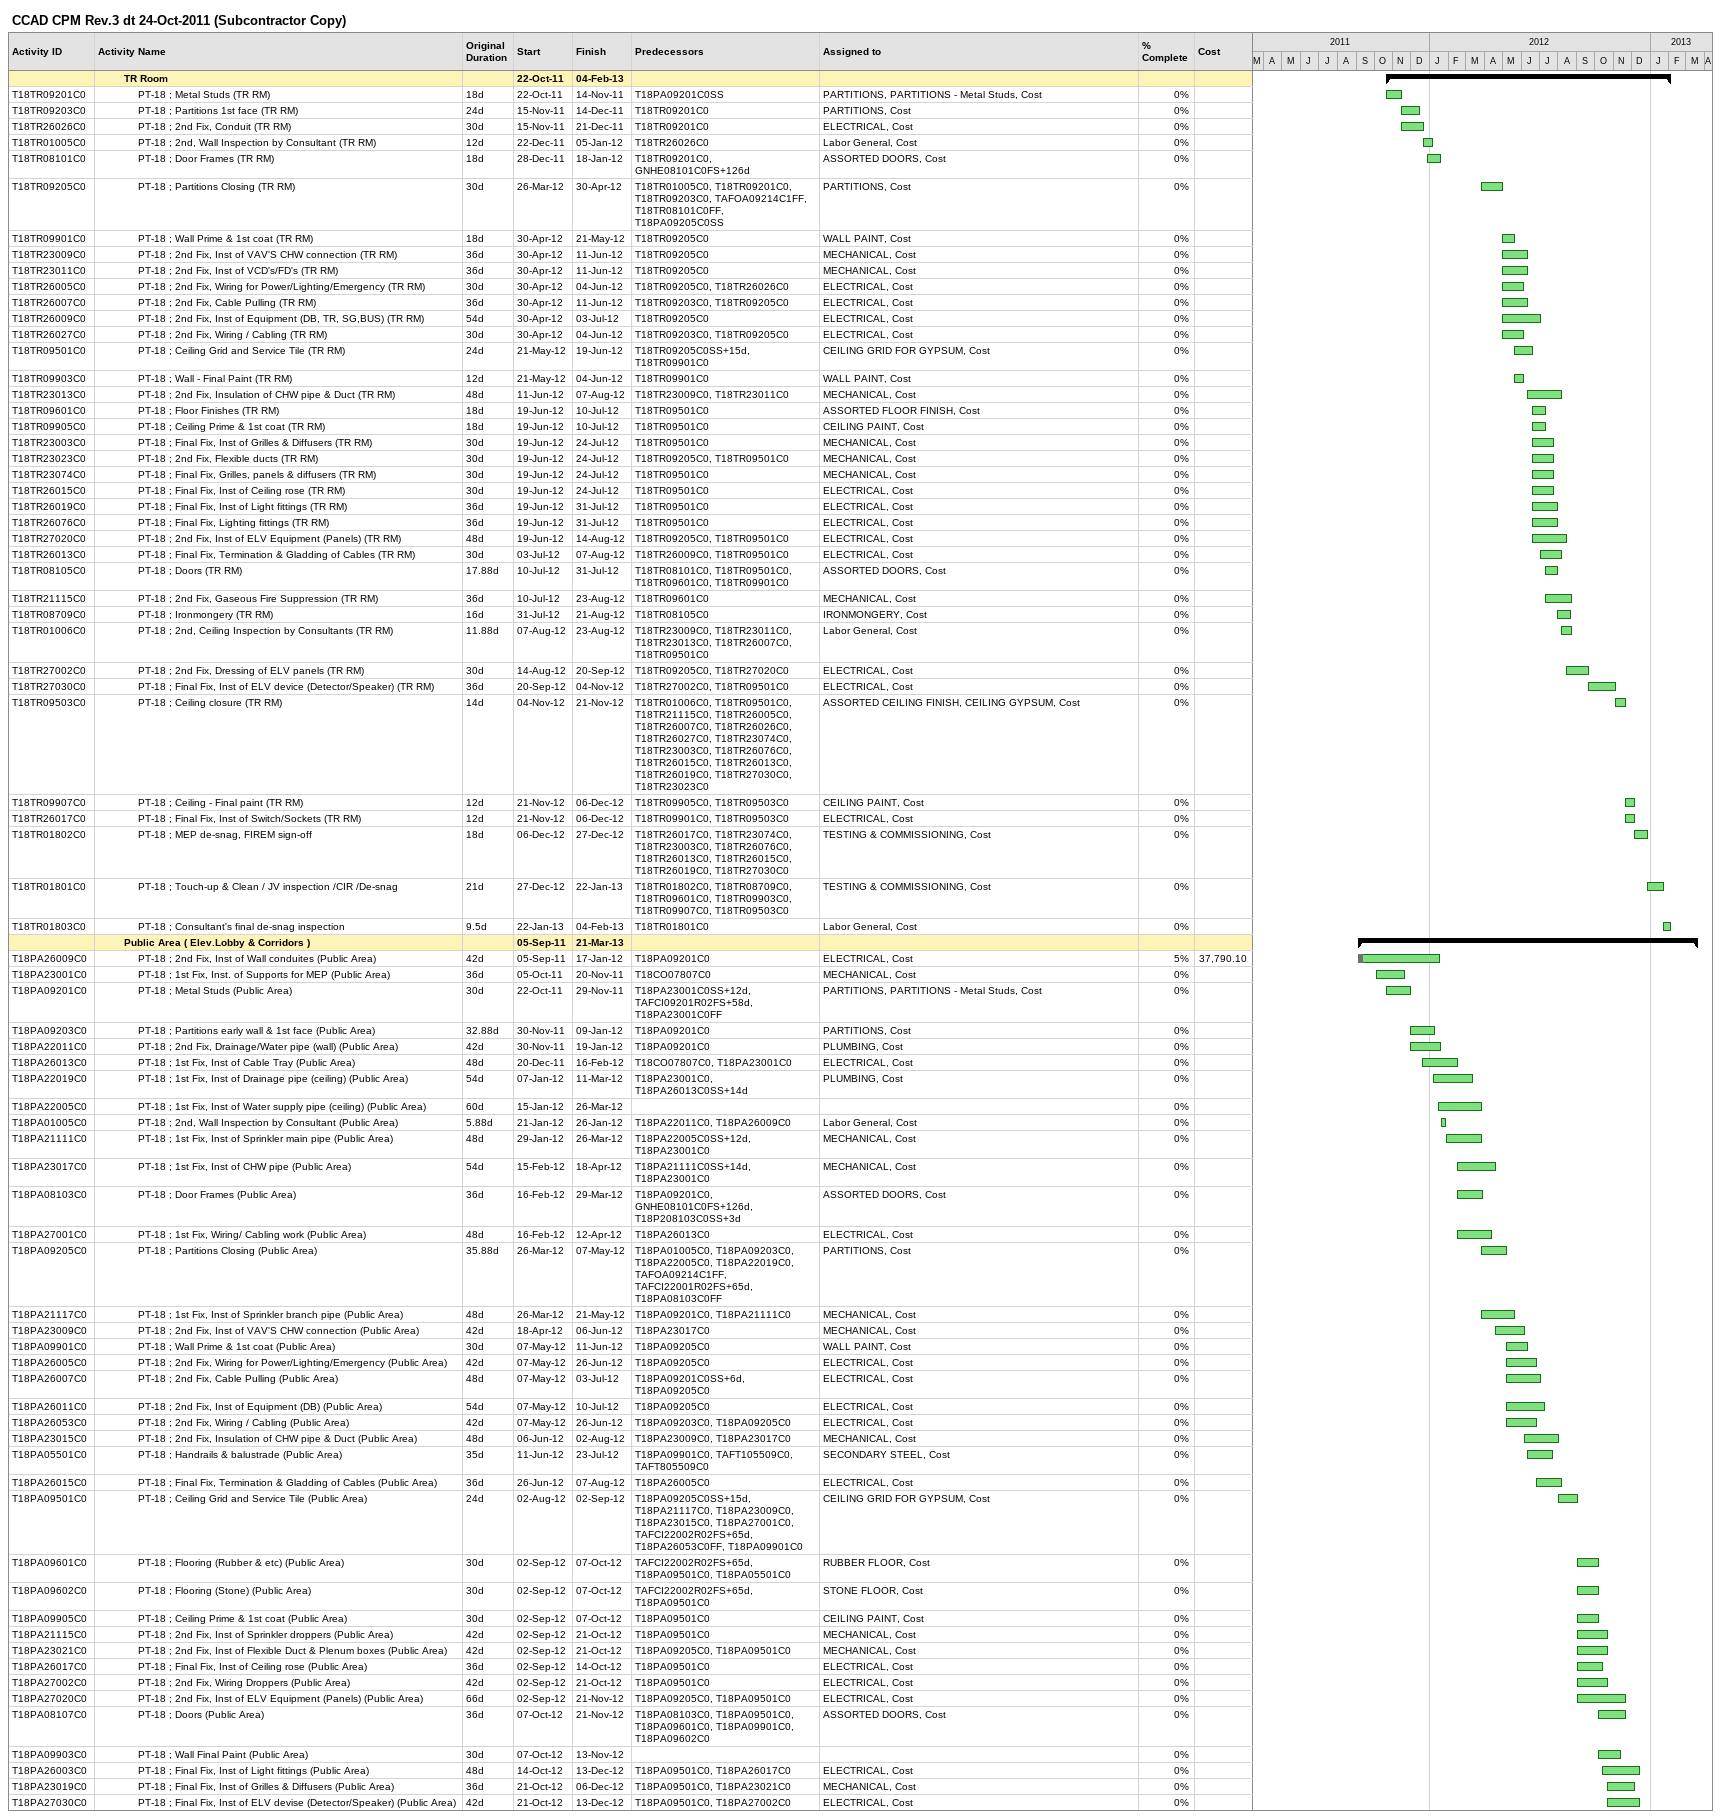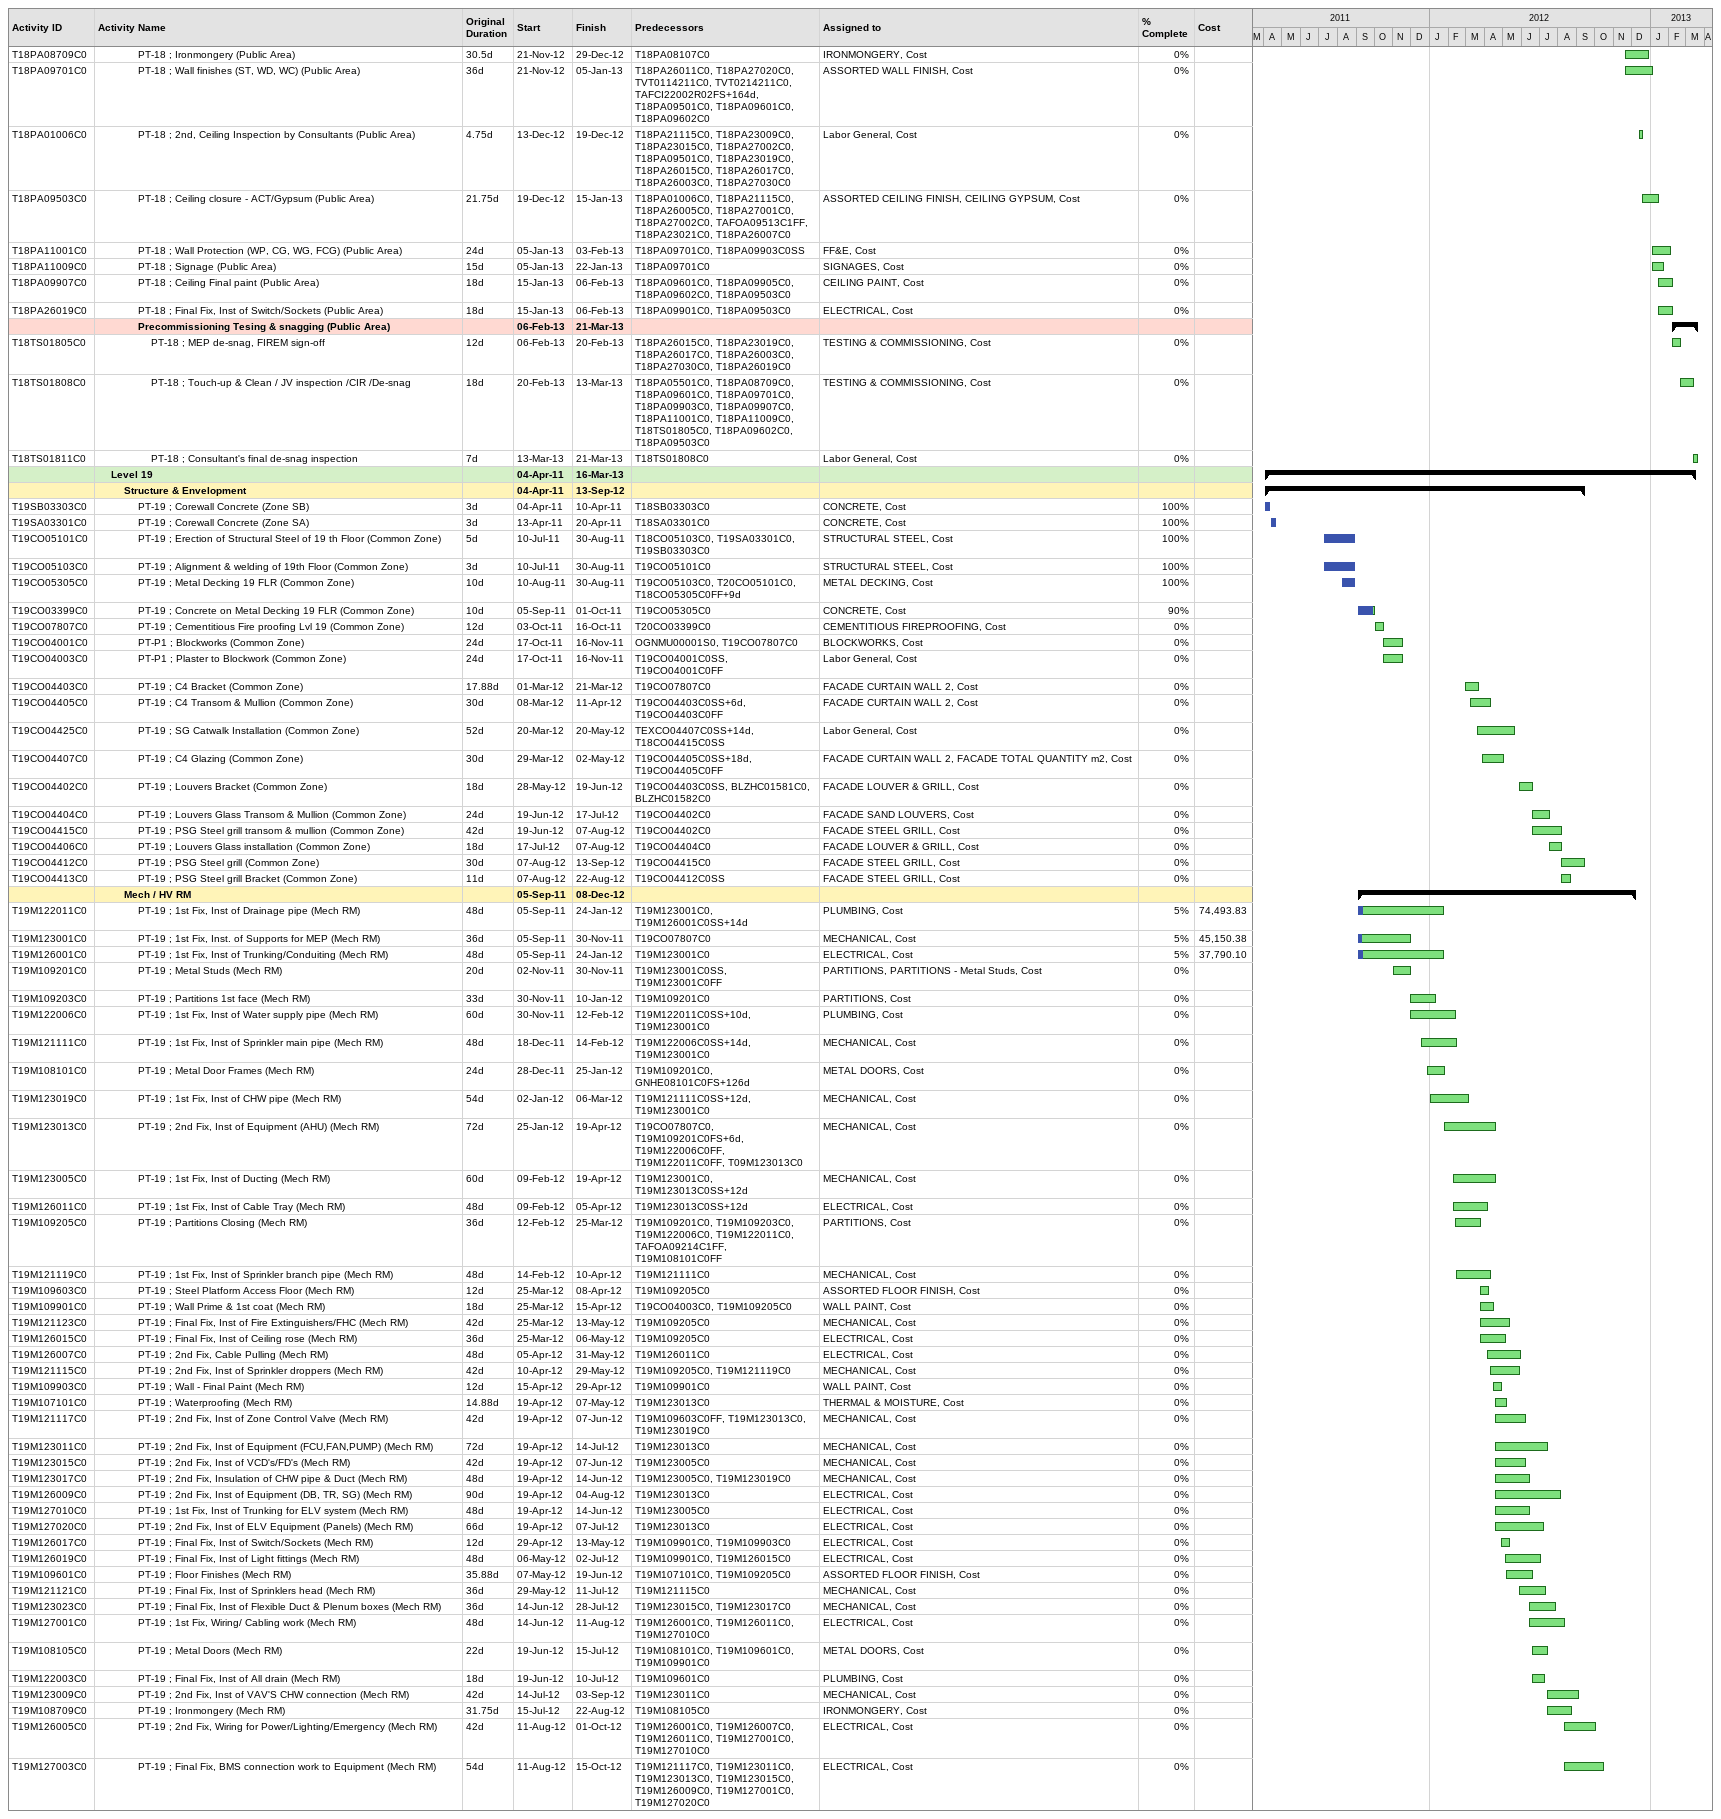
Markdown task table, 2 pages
CCAD CPM Rev.3 dt 24-Oct-2011 (Subcontractor Copy)

| ID | Level | Task | Original duration | Start | Finish | Predecessors | Resources | % complete | Cost |
|---|---|---|---|---|---|---|---|---|---|
|  | 3 | **TR Room** |  | 2011-10-22 | 2013-02-04 |  |  |  |  |
| T18TR09201C0 | 4 | PT-18 ; Metal Studs (TR RM) | 18d | 2011-10-22 | 2011-11-14 | T18PA09201C0SS | PARTITIONS, PARTITIONS - Metal Studs, Cost | 0 |  |
| T18TR09203C0 | 4 | PT-18 ; Partitions 1st face (TR RM) | 24d | 2011-11-15 | 2011-12-14 | T18TR09201C0 | PARTITIONS, Cost | 0 |  |
| T18TR26026C0 | 4 | PT-18 ; 2nd Fix, Conduit (TR RM) | 30d | 2011-11-15 | 2011-12-21 | T18TR09201C0 | ELECTRICAL, Cost | 0 |  |
| T18TR01005C0 | 4 | PT-18 ; 2nd, Wall Inspection by Consultant (TR RM) | 12d | 2011-12-22 | 2012-01-05 | T18TR26026C0 | Labor General, Cost | 0 |  |
| T18TR08101C0 | 4 | PT-18 ; Door Frames (TR RM) | 18d | 2011-12-28 | 2012-01-18 | T18TR09201C0, GNHE08101C0FS+126d | ASSORTED DOORS, Cost | 0 |  |
| T18TR09205C0 | 4 | PT-18 ; Partitions Closing (TR RM) | 30d | 2012-03-26 | 2012-04-30 | T18TR01005C0, T18TR09201C0, T18TR09203C0, TAFOA09214C1FF, T18TR08101C0FF, T18PA09205C0SS | PARTITIONS, Cost | 0 |  |
| T18TR09901C0 | 4 | PT-18 ; Wall Prime & 1st coat (TR RM) | 18d | 2012-04-30 | 2012-05-21 | T18TR09205C0 | WALL PAINT, Cost | 0 |  |
| T18TR23009C0 | 4 | PT-18 ; 2nd Fix, Inst of VAV'S CHW connection (TR RM) | 36d | 2012-04-30 | 2012-06-11 | T18TR09205C0 | MECHANICAL, Cost | 0 |  |
| T18TR23011C0 | 4 | PT-18 ; 2nd Fix, Inst of VCD's/FD's (TR RM) | 36d | 2012-04-30 | 2012-06-11 | T18TR09205C0 | MECHANICAL, Cost | 0 |  |
| T18TR26005C0 | 4 | PT-18 ; 2nd Fix, Wiring for Power/Lighting/Emergency (TR RM) | 30d | 2012-04-30 | 2012-06-04 | T18TR09205C0, T18TR26026C0 | ELECTRICAL, Cost | 0 |  |
| T18TR26007C0 | 4 | PT-18 ; 2nd Fix, Cable Pulling (TR RM) | 36d | 2012-04-30 | 2012-06-11 | T18TR09203C0, T18TR09205C0 | ELECTRICAL, Cost | 0 |  |
| T18TR26009C0 | 4 | PT-18 ; 2nd Fix, Inst of Equipment (DB, TR, SG,BUS) (TR RM) | 54d | 2012-04-30 | 2012-07-03 | T18TR09205C0 | ELECTRICAL, Cost | 0 |  |
| T18TR26027C0 | 4 | PT-18 ; 2nd Fix, Wiring / Cabling (TR RM) | 30d | 2012-04-30 | 2012-06-04 | T18TR09203C0, T18TR09205C0 | ELECTRICAL, Cost | 0 |  |
| T18TR09501C0 | 4 | PT-18 ; Ceiling Grid and Service Tile (TR RM) | 24d | 2012-05-21 | 2012-06-19 | T18TR09205C0SS+15d, T18TR09901C0 | CEILING GRID FOR GYPSUM, Cost | 0 |  |
| T18TR09903C0 | 4 | PT-18 ; Wall - Final Paint (TR RM) | 12d | 2012-05-21 | 2012-06-04 | T18TR09901C0 | WALL PAINT, Cost | 0 |  |
| T18TR23013C0 | 4 | PT-18 ; 2nd Fix, Insulation of CHW pipe & Duct (TR RM) | 48d | 2012-06-11 | 2012-08-07 | T18TR23009C0, T18TR23011C0 | MECHANICAL, Cost | 0 |  |
| T18TR09601C0 | 4 | PT-18 ; Floor Finishes (TR RM) | 18d | 2012-06-19 | 2012-07-10 | T18TR09501C0 | ASSORTED FLOOR FINISH, Cost | 0 |  |
| T18TR09905C0 | 4 | PT-18 ; Ceiling Prime & 1st coat (TR RM) | 18d | 2012-06-19 | 2012-07-10 | T18TR09501C0 | CEILING PAINT, Cost | 0 |  |
| T18TR23003C0 | 4 | PT-18 ; Final Fix, Inst of Grilles & Diffusers (TR RM) | 30d | 2012-06-19 | 2012-07-24 | T18TR09501C0 | MECHANICAL, Cost | 0 |  |
| T18TR23023C0 | 4 | PT-18 ; 2nd Fix, Flexible ducts (TR RM) | 30d | 2012-06-19 | 2012-07-24 | T18TR09205C0, T18TR09501C0 | MECHANICAL, Cost | 0 |  |
| T18TR23074C0 | 4 | PT-18 ; Final Fix, Grilles, panels & diffusers (TR RM) | 30d | 2012-06-19 | 2012-07-24 | T18TR09501C0 | MECHANICAL, Cost | 0 |  |
| T18TR26015C0 | 4 | PT-18 ; Final Fix, Inst of Ceiling rose (TR RM) | 30d | 2012-06-19 | 2012-07-24 | T18TR09501C0 | ELECTRICAL, Cost | 0 |  |
| T18TR26019C0 | 4 | PT-18 ; Final Fix, Inst of Light fittings (TR RM) | 36d | 2012-06-19 | 2012-07-31 | T18TR09501C0 | ELECTRICAL, Cost | 0 |  |
| T18TR26076C0 | 4 | PT-18 ; Final Fix, Lighting fittings (TR RM) | 36d | 2012-06-19 | 2012-07-31 | T18TR09501C0 | ELECTRICAL, Cost | 0 |  |
| T18TR27020C0 | 4 | PT-18 ; 2nd Fix, Inst of ELV Equipment (Panels) (TR RM) | 48d | 2012-06-19 | 2012-08-14 | T18TR09205C0, T18TR09501C0 | ELECTRICAL, Cost | 0 |  |
| T18TR26013C0 | 4 | PT-18 ; Final Fix, Termination & Gladding of Cables (TR RM) | 30d | 2012-07-03 | 2012-08-07 | T18TR26009C0, T18TR09501C0 | ELECTRICAL, Cost | 0 |  |
| T18TR08105C0 | 4 | PT-18 ; Doors (TR RM) | 17.88d | 2012-07-10 | 2012-07-31 | T18TR08101C0, T18TR09501C0, T18TR09601C0, T18TR09901C0 | ASSORTED DOORS, Cost | 0 |  |
| T18TR21115C0 | 4 | PT-18 ; 2nd Fix, Gaseous Fire Suppression (TR RM) | 36d | 2012-07-10 | 2012-08-23 | T18TR09601C0 | MECHANICAL, Cost | 0 |  |
| T18TR08709C0 | 4 | PT-18 ; Ironmongery (TR RM) | 16d | 2012-07-31 | 2012-08-21 | T18TR08105C0 | IRONMONGERY, Cost | 0 |  |
| T18TR01006C0 | 4 | PT-18 ; 2nd, Ceiling Inspection by Consultants (TR RM) | 11.88d | 2012-08-07 | 2012-08-23 | T18TR23009C0, T18TR23011C0, T18TR23013C0, T18TR26007C0, T18TR09501C0 | Labor General, Cost | 0 |  |
| T18TR27002C0 | 4 | PT-18 ; 2nd Fix, Dressing of ELV panels (TR RM) | 30d | 2012-08-14 | 2012-09-20 | T18TR09205C0, T18TR27020C0 | ELECTRICAL, Cost | 0 |  |
| T18TR27030C0 | 4 | PT-18 ; Final Fix, Inst of ELV device (Detector/Speaker) (TR RM) | 36d | 2012-09-20 | 2012-11-04 | T18TR27002C0, T18TR09501C0 | ELECTRICAL, Cost | 0 |  |
| T18TR09503C0 | 4 | PT-18 ; Ceiling closure (TR RM) | 14d | 2012-11-04 | 2012-11-21 | T18TR01006C0, T18TR09501C0, T18TR21115C0, T18TR26005C0, T18TR26007C0, T18TR26026C0, T18TR26027C0, T18TR23074C0, T18TR23003C0, T18TR26076C0, T18TR26015C0, T18TR26013C0, T18TR26019C0, T18TR27030C0, T18TR23023C0 | ASSORTED CEILING FINISH, CEILING GYPSUM, Cost | 0 |  |
| T18TR09907C0 | 4 | PT-18 ; Ceiling - Final paint (TR RM) | 12d | 2012-11-21 | 2012-12-06 | T18TR09905C0, T18TR09503C0 | CEILING PAINT, Cost | 0 |  |
| T18TR26017C0 | 4 | PT-18 ; Final Fix, Inst of Switch/Sockets (TR RM) | 12d | 2012-11-21 | 2012-12-06 | T18TR09901C0, T18TR09503C0 | ELECTRICAL, Cost | 0 |  |
| T18TR01802C0 | 4 | PT-18 ; MEP de-snag, FIREM sign-off | 18d | 2012-12-06 | 2012-12-27 | T18TR26017C0, T18TR23074C0, T18TR23003C0, T18TR26076C0, T18TR26013C0, T18TR26015C0, T18TR26019C0, T18TR27030C0 | TESTING & COMMISSIONING, Cost | 0 |  |
| T18TR01801C0 | 4 | PT-18 ; Touch-up & Clean / JV inspection /CIR /De-snag | 21d | 2012-12-27 | 2013-01-22 | T18TR01802C0, T18TR08709C0, T18TR09601C0, T18TR09903C0, T18TR09907C0, T18TR09503C0 | TESTING & COMMISSIONING, Cost | 0 |  |
| T18TR01803C0 | 4 | PT-18 ; Consultant's final de-snag inspection | 9.5d | 2013-01-22 | 2013-02-04 | T18TR01801C0 | Labor General, Cost | 0 |  |
|  | 3 | **Public Area ( Elev.Lobby & Corridors )** |  | 2011-09-05 | 2013-03-21 |  |  |  |  |
| T18PA26009C0 | 4 | PT-18 ; 2nd Fix, Inst of Wall conduites (Public Area) | 42d | 2011-09-05 | 2012-01-17 | T18PA09201C0 | ELECTRICAL, Cost | 5 | 37790.10 |
| T18PA23001C0 | 4 | PT-18 ; 1st Fix, Inst. of Supports for MEP (Public Area) | 36d | 2011-10-05 | 2011-11-20 | T18CO07807C0 | MECHANICAL, Cost | 0 |  |
| T18PA09201C0 | 4 | PT-18 ; Metal Studs (Public Area) | 30d | 2011-10-22 | 2011-11-29 | T18PA23001C0SS+12d, TAFCI09201R02FS+58d, T18PA23001C0FF | PARTITIONS, PARTITIONS - Metal Studs, Cost | 0 |  |
| T18PA09203C0 | 4 | PT-18 ; Partitions early wall & 1st face (Public Area) | 32.88d | 2011-11-30 | 2012-01-09 | T18PA09201C0 | PARTITIONS, Cost | 0 |  |
| T18PA22011C0 | 4 | PT-18 ; 2nd Fix, Drainage/Water pipe (wall) (Public Area) | 42d | 2011-11-30 | 2012-01-19 | T18PA09201C0 | PLUMBING, Cost | 0 |  |
| T18PA26013C0 | 4 | PT-18 ; 1st Fix, Inst of Cable Tray (Public Area) | 48d | 2011-12-20 | 2012-02-16 | T18CO07807C0, T18PA23001C0 | ELECTRICAL, Cost | 0 |  |
| T18PA22019C0 | 4 | PT-18 ; 1st Fix, Inst of Drainage pipe (ceiling) (Public Area) | 54d | 2012-01-07 | 2012-03-11 | T18PA23001C0, T18PA26013C0SS+14d | PLUMBING, Cost | 0 |  |
| T18PA22005C0 | 4 | PT-18 ; 1st Fix, Inst of Water supply pipe (ceiling) (Public Area) | 60d | 2012-01-15 | 2012-03-26 |  |  | 0 |  |
| T18PA01005C0 | 4 | PT-18 ; 2nd, Wall Inspection by Consultant (Public Area) | 5.88d | 2012-01-21 | 2012-01-26 | T18PA22011C0, T18PA26009C0 | Labor General, Cost | 0 |  |
| T18PA21111C0 | 4 | PT-18 ; 1st Fix, Inst of Sprinkler main pipe (Public Area) | 48d | 2012-01-29 | 2012-03-26 | T18PA22005C0SS+12d, T18PA23001C0 | MECHANICAL, Cost | 0 |  |
| T18PA23017C0 | 4 | PT-18 ; 1st Fix, Inst of CHW pipe (Public Area) | 54d | 2012-02-15 | 2012-04-18 | T18PA21111C0SS+14d, T18PA23001C0 | MECHANICAL, Cost | 0 |  |
| T18PA08103C0 | 4 | PT-18 ; Door Frames (Public Area) | 36d | 2012-02-16 | 2012-03-29 | T18PA09201C0, GNHE08101C0FS+126d, T18P208103C0SS+3d | ASSORTED DOORS, Cost | 0 |  |
| T18PA27001C0 | 4 | PT-18 ; 1st Fix, Wiring/ Cabling work (Public Area) | 48d | 2012-02-16 | 2012-04-12 | T18PA26013C0 | ELECTRICAL, Cost | 0 |  |
| T18PA09205C0 | 4 | PT-18 ; Partitions Closing (Public Area) | 35.88d | 2012-03-26 | 2012-05-07 | T18PA01005C0, T18PA09203C0, T18PA22005C0, T18PA22019C0, TAFOA09214C1FF, TAFCI22001R02FS+65d, T18PA08103C0FF | PARTITIONS, Cost | 0 |  |
| T18PA21117C0 | 4 | PT-18 ; 1st Fix, Inst of Sprinkler branch pipe (Public Area) | 48d | 2012-03-26 | 2012-05-21 | T18PA09201C0, T18PA21111C0 | MECHANICAL, Cost | 0 |  |
| T18PA23009C0 | 4 | PT-18 ; 2nd Fix, Inst of VAV'S CHW connection (Public Area) | 42d | 2012-04-18 | 2012-06-06 | T18PA23017C0 | MECHANICAL, Cost | 0 |  |
| T18PA09901C0 | 4 | PT-18 ; Wall Prime & 1st coat (Public Area) | 30d | 2012-05-07 | 2012-06-11 | T18PA09205C0 | WALL PAINT, Cost | 0 |  |
| T18PA26005C0 | 4 | PT-18 ; 2nd Fix, Wiring for Power/Lighting/Emergency (Public Area) | 42d | 2012-05-07 | 2012-06-26 | T18PA09205C0 | ELECTRICAL, Cost | 0 |  |
| T18PA26007C0 | 4 | PT-18 ; 2nd Fix, Cable Pulling (Public Area) | 48d | 2012-05-07 | 2012-07-03 | T18PA09201C0SS+6d, T18PA09205C0 | ELECTRICAL, Cost | 0 |  |
| T18PA26011C0 | 4 | PT-18 ; 2nd Fix, Inst of Equipment (DB) (Public Area) | 54d | 2012-05-07 | 2012-07-10 | T18PA09205C0 | ELECTRICAL, Cost | 0 |  |
| T18PA26053C0 | 4 | PT-18 ; 2nd Fix, Wiring / Cabling (Public Area) | 42d | 2012-05-07 | 2012-06-26 | T18PA09203C0, T18PA09205C0 | ELECTRICAL, Cost | 0 |  |
| T18PA23015C0 | 4 | PT-18 ; 2nd Fix, Insulation of CHW pipe & Duct (Public Area) | 48d | 2012-06-06 | 2012-08-02 | T18PA23009C0, T18PA23017C0 | MECHANICAL, Cost | 0 |  |
| T18PA05501C0 | 4 | PT-18 ; Handrails & balustrade (Public Area) | 35d | 2012-06-11 | 2012-07-23 | T18PA09901C0, TAFT105509C0, TAFT805509C0 | SECONDARY STEEL, Cost | 0 |  |
| T18PA26015C0 | 4 | PT-18 ; Final Fix, Termination & Gladding of Cables (Public Area) | 36d | 2012-06-26 | 2012-08-07 | T18PA26005C0 | ELECTRICAL, Cost | 0 |  |
| T18PA09501C0 | 4 | PT-18 ; Ceiling Grid and Service Tile (Public Area) | 24d | 2012-08-02 | 2012-09-02 | T18PA09205C0SS+15d, T18PA21117C0, T18PA23009C0, T18PA23015C0, T18PA27001C0, TAFCI22002R02FS+65d, T18PA26053C0FF, T18PA09901C0 | CEILING GRID FOR GYPSUM, Cost | 0 |  |
| T18PA09601C0 | 4 | PT-18 ; Flooring (Rubber & etc) (Public Area) | 30d | 2012-09-02 | 2012-10-07 | TAFCI22002R02FS+65d, T18PA09501C0, T18PA05501C0 | RUBBER FLOOR, Cost | 0 |  |
| T18PA09602C0 | 4 | PT-18 ; Flooring (Stone) (Public Area) | 30d | 2012-09-02 | 2012-10-07 | TAFCI22002R02FS+65d, T18PA09501C0 | STONE FLOOR, Cost | 0 |  |
| T18PA09905C0 | 4 | PT-18 ; Ceiling Prime & 1st coat (Public Area) | 30d | 2012-09-02 | 2012-10-07 | T18PA09501C0 | CEILING PAINT, Cost | 0 |  |
| T18PA21115C0 | 4 | PT-18 ; 2nd Fix, Inst of Sprinkler droppers (Public Area) | 42d | 2012-09-02 | 2012-10-21 | T18PA09501C0 | MECHANICAL, Cost | 0 |  |
| T18PA23021C0 | 4 | PT-18 ; 2nd Fix, Inst of Flexible Duct & Plenum boxes (Public Area) | 42d | 2012-09-02 | 2012-10-21 | T18PA09205C0, T18PA09501C0 | MECHANICAL, Cost | 0 |  |
| T18PA26017C0 | 4 | PT-18 ; Final Fix, Inst of Ceiling rose (Public Area) | 36d | 2012-09-02 | 2012-10-14 | T18PA09501C0 | ELECTRICAL, Cost | 0 |  |
| T18PA27002C0 | 4 | PT-18 ; 2nd Fix, Wiring Droppers (Public Area) | 42d | 2012-09-02 | 2012-10-21 | T18PA09501C0 | ELECTRICAL, Cost | 0 |  |
| T18PA27020C0 | 4 | PT-18 ; 2nd Fix, Inst of ELV Equipment (Panels) (Public Area) | 66d | 2012-09-02 | 2012-11-21 | T18PA09205C0, T18PA09501C0 | ELECTRICAL, Cost | 0 |  |
| T18PA08107C0 | 4 | PT-18 ; Doors (Public Area) | 36d | 2012-10-07 | 2012-11-21 | T18PA08103C0, T18PA09501C0, T18PA09601C0, T18PA09901C0, T18PA09602C0 | ASSORTED DOORS, Cost | 0 |  |
| T18PA09903C0 | 4 | PT-18 ; Wall Final Paint (Public Area) | 30d | 2012-10-07 | 2012-11-13 |  |  | 0 |  |
| T18PA26003C0 | 4 | PT-18 ; Final Fix, Inst of Light fittings (Public Area) | 48d | 2012-10-14 | 2012-12-13 | T18PA09501C0, T18PA26017C0 | ELECTRICAL, Cost | 0 |  |
| T18PA23019C0 | 4 | PT-18 ; Final Fix, Inst of Grilles & Diffusers (Public Area) | 36d | 2012-10-21 | 2012-12-06 | T18PA09501C0, T18PA23021C0 | MECHANICAL, Cost | 0 |  |
| T18PA27030C0 | 4 | PT-18 ; Final Fix, Inst of ELV devise (Detector/Speaker) (Public Area) | 42d | 2012-10-21 | 2012-12-13 | T18PA09501C0, T18PA27002C0 | ELECTRICAL, Cost | 0 |  |
| T18PA08709C0 | 4 | PT-18 ; Ironmongery (Public Area) | 30.5d | 2012-11-21 | 2012-12-29 | T18PA08107C0 | IRONMONGERY, Cost | 0 |  |
| T18PA09701C0 | 4 | PT-18 ; Wall finishes (ST, WD, WC) (Public Area) | 36d | 2012-11-21 | 2013-01-05 | T18PA26011C0, T18PA27020C0, TVT0114211C0, TVT0214211C0, TAFCI22002R02FS+164d, T18PA09501C0, T18PA09601C0, T18PA09602C0 | ASSORTED WALL FINISH, Cost | 0 |  |
| T18PA01006C0 | 4 | PT-18 ; 2nd, Ceiling Inspection by Consultants (Public Area) | 4.75d | 2012-12-13 | 2012-12-19 | T18PA21115C0, T18PA23009C0, T18PA23015C0, T18PA27002C0, T18PA09501C0, T18PA23019C0, T18PA26015C0, T18PA26017C0, T18PA26003C0, T18PA27030C0 | Labor General, Cost | 0 |  |
| T18PA09503C0 | 4 | PT-18 ; Ceiling closure - ACT/Gypsum (Public Area) | 21.75d | 2012-12-19 | 2013-01-15 | T18PA01006C0, T18PA21115C0, T18PA26005C0, T18PA27001C0, T18PA27002C0, TAFOA09513C1FF, T18PA23021C0, T18PA26007C0 | ASSORTED CEILING FINISH, CEILING GYPSUM, Cost | 0 |  |
| T18PA11001C0 | 4 | PT-18 ; Wall Protection (WP, CG, WG, FCG) (Public Area) | 24d | 2013-01-05 | 2013-02-03 | T18PA09701C0, T18PA09903C0SS | FF&E, Cost | 0 |  |
| T18PA11009C0 | 4 | PT-18 ; Signage (Public Area) | 15d | 2013-01-05 | 2013-01-22 | T18PA09701C0 | SIGNAGES, Cost | 0 |  |
| T18PA09907C0 | 4 | PT-18 ; Ceiling Final paint (Public Area) | 18d | 2013-01-15 | 2013-02-06 | T18PA09601C0, T18PA09905C0, T18PA09602C0, T18PA09503C0 | CEILING PAINT, Cost | 0 |  |
| T18PA26019C0 | 4 | PT-18 ; Final Fix, Inst of Switch/Sockets (Public Area) | 18d | 2013-01-15 | 2013-02-06 | T18PA09901C0, T18PA09503C0 | ELECTRICAL, Cost | 0 |  |
|  | 4 | **Precommissioning Tesing & snagging (Public Area)** |  | 2013-02-06 | 2013-03-21 |  |  |  |  |
| T18TS01805C0 | 5 | PT-18 ; MEP de-snag, FIREM sign-off | 12d | 2013-02-06 | 2013-02-20 | T18PA26015C0, T18PA23019C0, T18PA26017C0, T18PA26003C0, T18PA27030C0, T18PA26019C0 | TESTING & COMMISSIONING, Cost | 0 |  |
| T18TS01808C0 | 5 | PT-18 ; Touch-up & Clean / JV inspection /CIR /De-snag | 18d | 2013-02-20 | 2013-03-13 | T18PA05501C0, T18PA08709C0, T18PA09601C0, T18PA09701C0, T18PA09903C0, T18PA09907C0, T18PA11001C0, T18PA11009C0, T18TS01805C0, T18PA09602C0, T18PA09503C0 | TESTING & COMMISSIONING, Cost | 0 |  |
| T18TS01811C0 | 5 | PT-18 ; Consultant's final de-snag inspection | 7d | 2013-03-13 | 2013-03-21 | T18TS01808C0 | Labor General, Cost | 0 |  |
|  | 2 | **Level 19** |  | 2011-04-04 | 2013-03-16 |  |  |  |  |
|  | 3 | **Structure & Envelopment** |  | 2011-04-04 | 2012-09-13 |  |  |  |  |
| T19SB03303C0 | 4 | PT-19 ; Corewall Concrete (Zone SB) | 3d | 2011-04-04 | 2011-04-10 | T18SB03303C0 | CONCRETE, Cost | 100 |  |
| T19SA03301C0 | 4 | PT-19 ; Corewall Concrete (Zone SA) | 3d | 2011-04-13 | 2011-04-20 | T18SA03301C0 | CONCRETE, Cost | 100 |  |
| T19CO05101C0 | 4 | PT-19 ; Erection of Structural Steel of 19 th Floor (Common Zone) | 5d | 2011-07-10 | 2011-08-30 | T18CO05103C0, T19SA03301C0, T19SB03303C0 | STRUCTURAL STEEL, Cost | 100 |  |
| T19CO05103C0 | 4 | PT-19 ; Alignment & welding of 19th Floor (Common Zone) | 3d | 2011-07-10 | 2011-08-30 | T19CO05101C0 | STRUCTURAL STEEL, Cost | 100 |  |
| T19CO05305C0 | 4 | PT-19 ; Metal Decking 19 FLR (Common Zone) | 10d | 2011-08-10 | 2011-08-30 | T19CO05103C0, T20CO05101C0, T18CO05305C0FF+9d | METAL DECKING, Cost | 100 |  |
| T19CO03399C0 | 4 | PT-19 ; Concrete on Metal Decking 19 FLR (Common Zone) | 10d | 2011-09-05 | 2011-10-01 | T19CO05305C0 | CONCRETE, Cost | 90 |  |
| T19CO07807C0 | 4 | PT-19 ; Cementitious Fire proofing Lvl 19 (Common Zone) | 12d | 2011-10-03 | 2011-10-16 | T20CO03399C0 | CEMENTITIOUS FIREPROOFING, Cost | 0 |  |
| T19CO04001C0 | 4 | PT-P1 ; Blockworks (Common Zone) | 24d | 2011-10-17 | 2011-11-16 | OGNMU00001S0, T19CO07807C0 | BLOCKWORKS, Cost | 0 |  |
| T19CO04003C0 | 4 | PT-P1 ; Plaster to Blockwork (Common Zone) | 24d | 2011-10-17 | 2011-11-16 | T19CO04001C0SS, T19CO04001C0FF | Labor General, Cost | 0 |  |
| T19CO04403C0 | 4 | PT-19 ; C4 Bracket (Common Zone) | 17.88d | 2012-03-01 | 2012-03-21 | T19CO07807C0 | FACADE CURTAIN WALL 2, Cost | 0 |  |
| T19CO04405C0 | 4 | PT-19 ; C4 Transom & Mullion (Common Zone) | 30d | 2012-03-08 | 2012-04-11 | T19CO04403C0SS+6d, T19CO04403C0FF | FACADE CURTAIN WALL 2, Cost | 0 |  |
| T19CO04425C0 | 4 | PT-19 ; SG Catwalk Installation (Common Zone) | 52d | 2012-03-20 | 2012-05-20 | TEXCO04407C0SS+14d, T18CO04415C0SS | Labor General, Cost | 0 |  |
| T19CO04407C0 | 4 | PT-19 ; C4 Glazing (Common Zone) | 30d | 2012-03-29 | 2012-05-02 | T19CO04405C0SS+18d, T19CO04405C0FF | FACADE CURTAIN WALL 2, FACADE TOTAL QUANTITY m2, Cost | 0 |  |
| T19CO04402C0 | 4 | PT-19 ; Louvers Bracket (Common Zone) | 18d | 2012-05-28 | 2012-06-19 | T19CO04403C0SS, BLZHC01581C0, BLZHC01582C0 | FACADE LOUVER & GRILL, Cost | 0 |  |
| T19CO04404C0 | 4 | PT-19 ; Louvers Glass Transom & Mullion (Common Zone) | 24d | 2012-06-19 | 2012-07-17 | T19CO04402C0 | FACADE SAND LOUVERS, Cost | 0 |  |
| T19CO04415C0 | 4 | PT-19 ; PSG Steel grill transom & mullion (Common Zone) | 42d | 2012-06-19 | 2012-08-07 | T19CO04402C0 | FACADE STEEL GRILL, Cost | 0 |  |
| T19CO04406C0 | 4 | PT-19 ; Louvers Glass installation (Common Zone) | 18d | 2012-07-17 | 2012-08-07 | T19CO04404C0 | FACADE LOUVER & GRILL, Cost | 0 |  |
| T19CO04412C0 | 4 | PT-19 ; PSG Steel grill (Common Zone) | 30d | 2012-08-07 | 2012-09-13 | T19CO04415C0 | FACADE STEEL GRILL, Cost | 0 |  |
| T19CO04413C0 | 4 | PT-19 ; PSG Steel grill Bracket (Common Zone) | 11d | 2012-08-07 | 2012-08-22 | T19CO04412C0SS | FACADE STEEL GRILL, Cost | 0 |  |
|  | 3 | **Mech / HV RM** |  | 2011-09-05 | 2012-12-08 |  |  |  |  |
| T19M122011C0 | 4 | PT-19 ; 1st Fix, Inst of Drainage pipe (Mech RM) | 48d | 2011-09-05 | 2012-01-24 | T19M123001C0, T19M126001C0SS+14d | PLUMBING, Cost | 5 | 74493.83 |
| T19M123001C0 | 4 | PT-19 ; 1st Fix, Inst. of Supports for MEP (Mech RM) | 36d | 2011-09-05 | 2011-11-30 | T19CO07807C0 | MECHANICAL, Cost | 5 | 45150.38 |
| T19M126001C0 | 4 | PT-19 ; 1st Fix, Inst of Trunking/Conduiting (Mech RM) | 48d | 2011-09-05 | 2012-01-24 | T19M123001C0 | ELECTRICAL, Cost | 5 | 37790.10 |
| T19M109201C0 | 4 | PT-19 ; Metal Studs (Mech RM) | 20d | 2011-11-02 | 2011-11-30 | T19M123001C0SS, T19M123001C0FF | PARTITIONS, PARTITIONS - Metal Studs, Cost | 0 |  |
| T19M109203C0 | 4 | PT-19 ; Partitions 1st face (Mech RM) | 33d | 2011-11-30 | 2012-01-10 | T19M109201C0 | PARTITIONS, Cost | 0 |  |
| T19M122006C0 | 4 | PT-19 ; 1st Fix, Inst of Water supply pipe (Mech RM) | 60d | 2011-11-30 | 2012-02-12 | T19M122011C0SS+10d, T19M123001C0 | PLUMBING, Cost | 0 |  |
| T19M121111C0 | 4 | PT-19 ; 1st Fix, Inst of Sprinkler main pipe (Mech RM) | 48d | 2011-12-18 | 2012-02-14 | T19M122006C0SS+14d, T19M123001C0 | MECHANICAL, Cost | 0 |  |
| T19M108101C0 | 4 | PT-19 ; Metal Door Frames (Mech RM) | 24d | 2011-12-28 | 2012-01-25 | T19M109201C0, GNHE08101C0FS+126d | METAL DOORS, Cost | 0 |  |
| T19M123019C0 | 4 | PT-19 ; 1st Fix, Inst of CHW pipe (Mech RM) | 54d | 2012-01-02 | 2012-03-06 | T19M121111C0SS+12d, T19M123001C0 | MECHANICAL, Cost | 0 |  |
| T19M123013C0 | 4 | PT-19 ; 2nd Fix, Inst of Equipment (AHU) (Mech RM) | 72d | 2012-01-25 | 2012-04-19 | T19CO07807C0, T19M109201C0FS+6d, T19M122006C0FF, T19M122011C0FF, T09M123013C0 | MECHANICAL, Cost | 0 |  |
| T19M123005C0 | 4 | PT-19 ; 1st Fix, Inst of Ducting (Mech RM) | 60d | 2012-02-09 | 2012-04-19 | T19M123001C0, T19M123013C0SS+12d | MECHANICAL, Cost | 0 |  |
| T19M126011C0 | 4 | PT-19 ; 1st Fix, Inst of Cable Tray (Mech RM) | 48d | 2012-02-09 | 2012-04-05 | T19M123013C0SS+12d | ELECTRICAL, Cost | 0 |  |
| T19M109205C0 | 4 | PT-19 ; Partitions Closing (Mech RM) | 36d | 2012-02-12 | 2012-03-25 | T19M109201C0, T19M109203C0, T19M122006C0, T19M122011C0, TAFOA09214C1FF, T19M108101C0FF | PARTITIONS, Cost | 0 |  |
| T19M121119C0 | 4 | PT-19 ; 1st Fix, Inst of Sprinkler branch pipe (Mech RM) | 48d | 2012-02-14 | 2012-04-10 | T19M121111C0 | MECHANICAL, Cost | 0 |  |
| T19M109603C0 | 4 | PT-19 ; Steel Platform Access Floor (Mech RM) | 12d | 2012-03-25 | 2012-04-08 | T19M109205C0 | ASSORTED FLOOR FINISH, Cost | 0 |  |
| T19M109901C0 | 4 | PT-19 ; Wall Prime & 1st coat (Mech RM) | 18d | 2012-03-25 | 2012-04-15 | T19CO04003C0, T19M109205C0 | WALL PAINT, Cost | 0 |  |
| T19M121123C0 | 4 | PT-19 ; Final Fix, Inst of Fire Extinguishers/FHC (Mech RM) | 42d | 2012-03-25 | 2012-05-13 | T19M109205C0 | MECHANICAL, Cost | 0 |  |
| T19M126015C0 | 4 | PT-19 ; Final Fix, Inst of Ceiling rose (Mech RM) | 36d | 2012-03-25 | 2012-05-06 | T19M109205C0 | ELECTRICAL, Cost | 0 |  |
| T19M126007C0 | 4 | PT-19 ; 2nd Fix, Cable Pulling (Mech RM) | 48d | 2012-04-05 | 2012-05-31 | T19M126011C0 | ELECTRICAL, Cost | 0 |  |
| T19M121115C0 | 4 | PT-19 ; 2nd Fix, Inst of Sprinkler droppers (Mech RM) | 42d | 2012-04-10 | 2012-05-29 | T19M109205C0, T19M121119C0 | MECHANICAL, Cost | 0 |  |
| T19M109903C0 | 4 | PT-19 ; Wall - Final Paint (Mech RM) | 12d | 2012-04-15 | 2012-04-29 | T19M109901C0 | WALL PAINT, Cost | 0 |  |
| T19M107101C0 | 4 | PT-19 ; Waterproofing (Mech RM) | 14.88d | 2012-04-19 | 2012-05-07 | T19M123013C0 | THERMAL & MOISTURE, Cost | 0 |  |
| T19M121117C0 | 4 | PT-19 ; 2nd Fix, Inst of Zone Control Valve (Mech RM) | 42d | 2012-04-19 | 2012-06-07 | T19M109603C0FF, T19M123013C0, T19M123019C0 | MECHANICAL, Cost | 0 |  |
| T19M123011C0 | 4 | PT-19 ; 2nd Fix, Inst of Equipment (FCU,FAN,PUMP) (Mech RM) | 72d | 2012-04-19 | 2012-07-14 | T19M123013C0 | MECHANICAL, Cost | 0 |  |
| T19M123015C0 | 4 | PT-19 ; 2nd Fix, Inst of VCD's/FD's (Mech RM) | 42d | 2012-04-19 | 2012-06-07 | T19M123005C0 | MECHANICAL, Cost | 0 |  |
| T19M123017C0 | 4 | PT-19 ; 2nd Fix, Insulation of CHW pipe & Duct (Mech RM) | 48d | 2012-04-19 | 2012-06-14 | T19M123005C0, T19M123019C0 | MECHANICAL, Cost | 0 |  |
| T19M126009C0 | 4 | PT-19 ; 2nd Fix, Inst of Equipment (DB, TR, SG) (Mech RM) | 90d | 2012-04-19 | 2012-08-04 | T19M123013C0 | ELECTRICAL, Cost | 0 |  |
| T19M127010C0 | 4 | PT-19 ; 1st Fix, Inst of Trunking for ELV system (Mech RM) | 48d | 2012-04-19 | 2012-06-14 | T19M123005C0 | ELECTRICAL, Cost | 0 |  |
| T19M127020C0 | 4 | PT-19 ; 2nd Fix, Inst of ELV Equipment (Panels) (Mech RM) | 66d | 2012-04-19 | 2012-07-07 | T19M123013C0 | ELECTRICAL, Cost | 0 |  |
| T19M126017C0 | 4 | PT-19 ; Final Fix, Inst of Switch/Sockets (Mech RM) | 12d | 2012-04-29 | 2012-05-13 | T19M109901C0, T19M109903C0 | ELECTRICAL, Cost | 0 |  |
| T19M126019C0 | 4 | PT-19 ; Final Fix, Inst of Light fittings (Mech RM) | 48d | 2012-05-06 | 2012-07-02 | T19M109901C0, T19M126015C0 | ELECTRICAL, Cost | 0 |  |
| T19M109601C0 | 4 | PT-19 ; Floor Finishes (Mech RM) | 35.88d | 2012-05-07 | 2012-06-19 | T19M107101C0, T19M109205C0 | ASSORTED FLOOR FINISH, Cost | 0 |  |
| T19M121121C0 | 4 | PT-19 ; Final Fix, Inst of Sprinklers head (Mech RM) | 36d | 2012-05-29 | 2012-07-11 | T19M121115C0 | MECHANICAL, Cost | 0 |  |
| T19M123023C0 | 4 | PT-19 ; Final Fix, Inst of Flexible Duct & Plenum boxes (Mech RM) | 36d | 2012-06-14 | 2012-07-28 | T19M123015C0, T19M123017C0 | MECHANICAL, Cost | 0 |  |
| T19M127001C0 | 4 | PT-19 ; 1st Fix, Wiring/ Cabling work (Mech RM) | 48d | 2012-06-14 | 2012-08-11 | T19M126001C0, T19M126011C0, T19M127010C0 | ELECTRICAL, Cost | 0 |  |
| T19M108105C0 | 4 | PT-19 ; Metal Doors (Mech RM) | 22d | 2012-06-19 | 2012-07-15 | T19M108101C0, T19M109601C0, T19M109901C0 | METAL DOORS, Cost | 0 |  |
| T19M122003C0 | 4 | PT-19 ; Final Fix, Inst of All drain (Mech RM) | 18d | 2012-06-19 | 2012-07-10 | T19M109601C0 | PLUMBING, Cost | 0 |  |
| T19M123009C0 | 4 | PT-19 ; 2nd Fix, Inst of VAV'S CHW connection (Mech RM) | 42d | 2012-07-14 | 2012-09-03 | T19M123011C0 | MECHANICAL, Cost | 0 |  |
| T19M108709C0 | 4 | PT-19 ; Ironmongery (Mech RM) | 31.75d | 2012-07-15 | 2012-08-22 | T19M108105C0 | IRONMONGERY, Cost | 0 |  |
| T19M126005C0 | 4 | PT-19 ; 2nd Fix, Wiring for Power/Lighting/Emergency (Mech RM) | 42d | 2012-08-11 | 2012-10-01 | T19M126001C0, T19M126007C0, T19M126011C0, T19M127001C0, T19M127010C0 | ELECTRICAL, Cost | 0 |  |
| T19M127003C0 | 4 | PT-19 ; Final Fix, BMS connection work to Equipment (Mech RM) | 54d | 2012-08-11 | 2012-10-15 | T19M121117C0, T19M123011C0, T19M123013C0, T19M123015C0, T19M126009C0, T19M127001C0, T19M127020C0 | ELECTRICAL, Cost | 0 |  |
